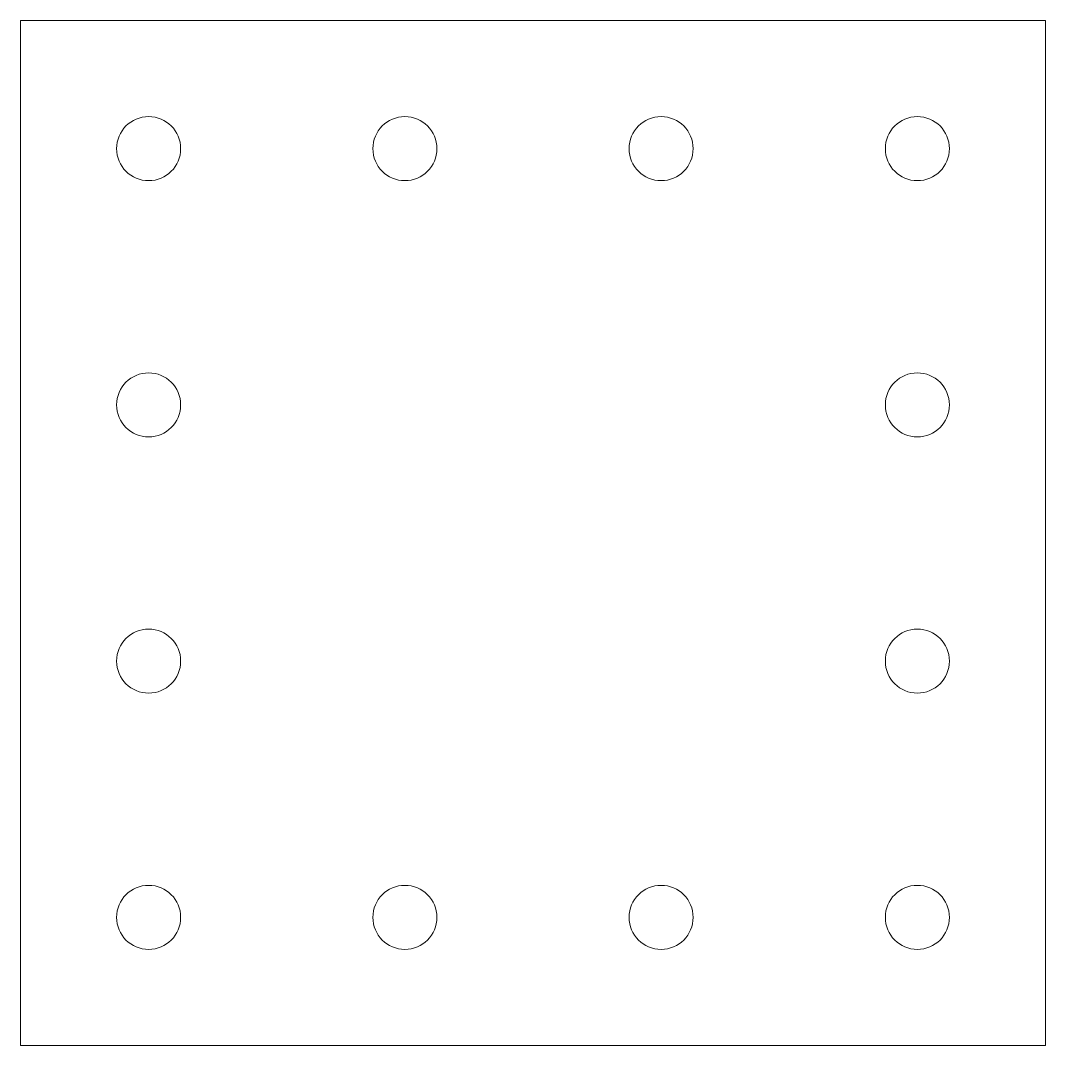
# Model space of a CAD drawing. Header units: inches. Extents: x 80.8 to 160.8, y 104.2 to 184.2.
import ezdxf

# ---------------------------------------------------------------- set-up
doc = ezdxf.new("R2010")
doc.units = ezdxf.units.IN
doc.header["$MEASUREMENT"] = 0
doc.layers.add('Layer 1', color=7, linetype='Continuous')

# ---------------------------------------------------------------- blocks, each defined once
blk = doc.blocks.new('block 2')
at = {"layer": 'Layer 1', "color": 179, "lineweight": 9, "true_color": 0x1d1d1b}
blk.add_lwpolyline([(160.772, 104.238), (80.772, 104.238), (80.772, 184.239), (160.772, 184.239), (160.772, 104.238)], dxfattribs=at)
for points in [[(93.272, 174.238), (93.272, 172.857), (92.153, 171.738), (90.772, 171.738), (89.391, 171.738), (88.272, 172.857), (88.272, 174.238), (88.272, 175.619), (89.391, 176.739), (90.772, 176.739), (92.153, 176.739), (93.272, 175.619), (93.272, 174.238)], [(113.272, 174.238), (113.272, 172.857), (112.153, 171.738), (110.772, 171.738), (109.391, 171.738), (108.272, 172.857), (108.272, 174.238), (108.272, 175.619), (109.391, 176.739), (110.772, 176.739), (112.153, 176.739), (113.272, 175.619), (113.272, 174.238)], [(133.272, 174.238), (133.272, 172.857), (132.153, 171.738), (130.772, 171.738), (129.391, 171.738), (128.272, 172.857), (128.272, 174.238), (128.272, 175.619), (129.391, 176.739), (130.772, 176.739), (132.153, 176.739), (133.272, 175.619), (133.272, 174.238)], [(153.272, 174.238), (153.272, 172.857), (152.153, 171.738), (150.772, 171.738), (149.392, 171.738), (148.272, 172.857), (148.272, 174.238), (148.272, 175.619), (149.392, 176.739), (150.772, 176.739), (152.153, 176.739), (153.272, 175.619), (153.272, 174.238)], [(93.272, 154.239), (93.272, 152.858), (92.153, 151.738), (90.772, 151.738), (89.391, 151.738), (88.272, 152.858), (88.272, 154.239), (88.272, 155.619), (89.391, 156.738), (90.772, 156.738), (92.153, 156.738), (93.272, 155.619), (93.272, 154.239)], [(153.272, 154.239), (153.272, 152.858), (152.153, 151.738), (150.772, 151.738), (149.392, 151.738), (148.272, 152.858), (148.272, 154.239), (148.272, 155.619), (149.392, 156.738), (150.772, 156.738), (152.153, 156.738), (153.272, 155.619), (153.272, 154.239)], [(93.272, 134.239), (93.272, 132.858), (92.153, 131.738), (90.772, 131.738), (89.391, 131.738), (88.272, 132.858), (88.272, 134.239), (88.272, 135.619), (89.391, 136.738), (90.772, 136.738), (92.153, 136.738), (93.272, 135.619), (93.272, 134.239)], [(153.272, 134.239), (153.272, 132.858), (152.153, 131.738), (150.772, 131.738), (149.392, 131.738), (148.272, 132.858), (148.272, 134.239), (148.272, 135.619), (149.392, 136.738), (150.772, 136.738), (152.153, 136.738), (153.272, 135.619), (153.272, 134.239)], [(93.272, 114.238), (93.272, 112.858), (92.153, 111.738), (90.772, 111.738), (89.391, 111.738), (88.272, 112.858), (88.272, 114.238), (88.272, 115.619), (89.391, 116.738), (90.772, 116.738), (92.153, 116.738), (93.272, 115.619), (93.272, 114.238)], [(113.272, 114.238), (113.272, 112.858), (112.153, 111.738), (110.772, 111.738), (109.391, 111.738), (108.272, 112.858), (108.272, 114.238), (108.272, 115.619), (109.391, 116.738), (110.772, 116.738), (112.153, 116.738), (113.272, 115.619), (113.272, 114.238)], [(133.272, 114.238), (133.272, 112.858), (132.153, 111.738), (130.772, 111.738), (129.391, 111.738), (128.272, 112.858), (128.272, 114.238), (128.272, 115.619), (129.391, 116.738), (130.772, 116.738), (132.153, 116.738), (133.272, 115.619), (133.272, 114.238)], [(153.272, 114.238), (153.272, 112.858), (152.153, 111.738), (150.772, 111.738), (149.392, 111.738), (148.272, 112.858), (148.272, 114.238), (148.272, 115.619), (149.392, 116.738), (150.772, 116.738), (152.153, 116.738), (153.272, 115.619), (153.272, 114.238)]]:
    blk.add_open_spline(points, degree=3, knots=[0, 0, 0, 0, 1, 1, 1, 2, 2, 2, 3, 3, 3, 4, 4, 4, 4], dxfattribs=at)

msp = doc.modelspace()

# ---------------------------------------------------------------- block references
at = {"layer": 'Layer 1'}
msp.add_blockref('block 2', (0, 0), dxfattribs=at)

doc.saveas('drawing.dxf')
